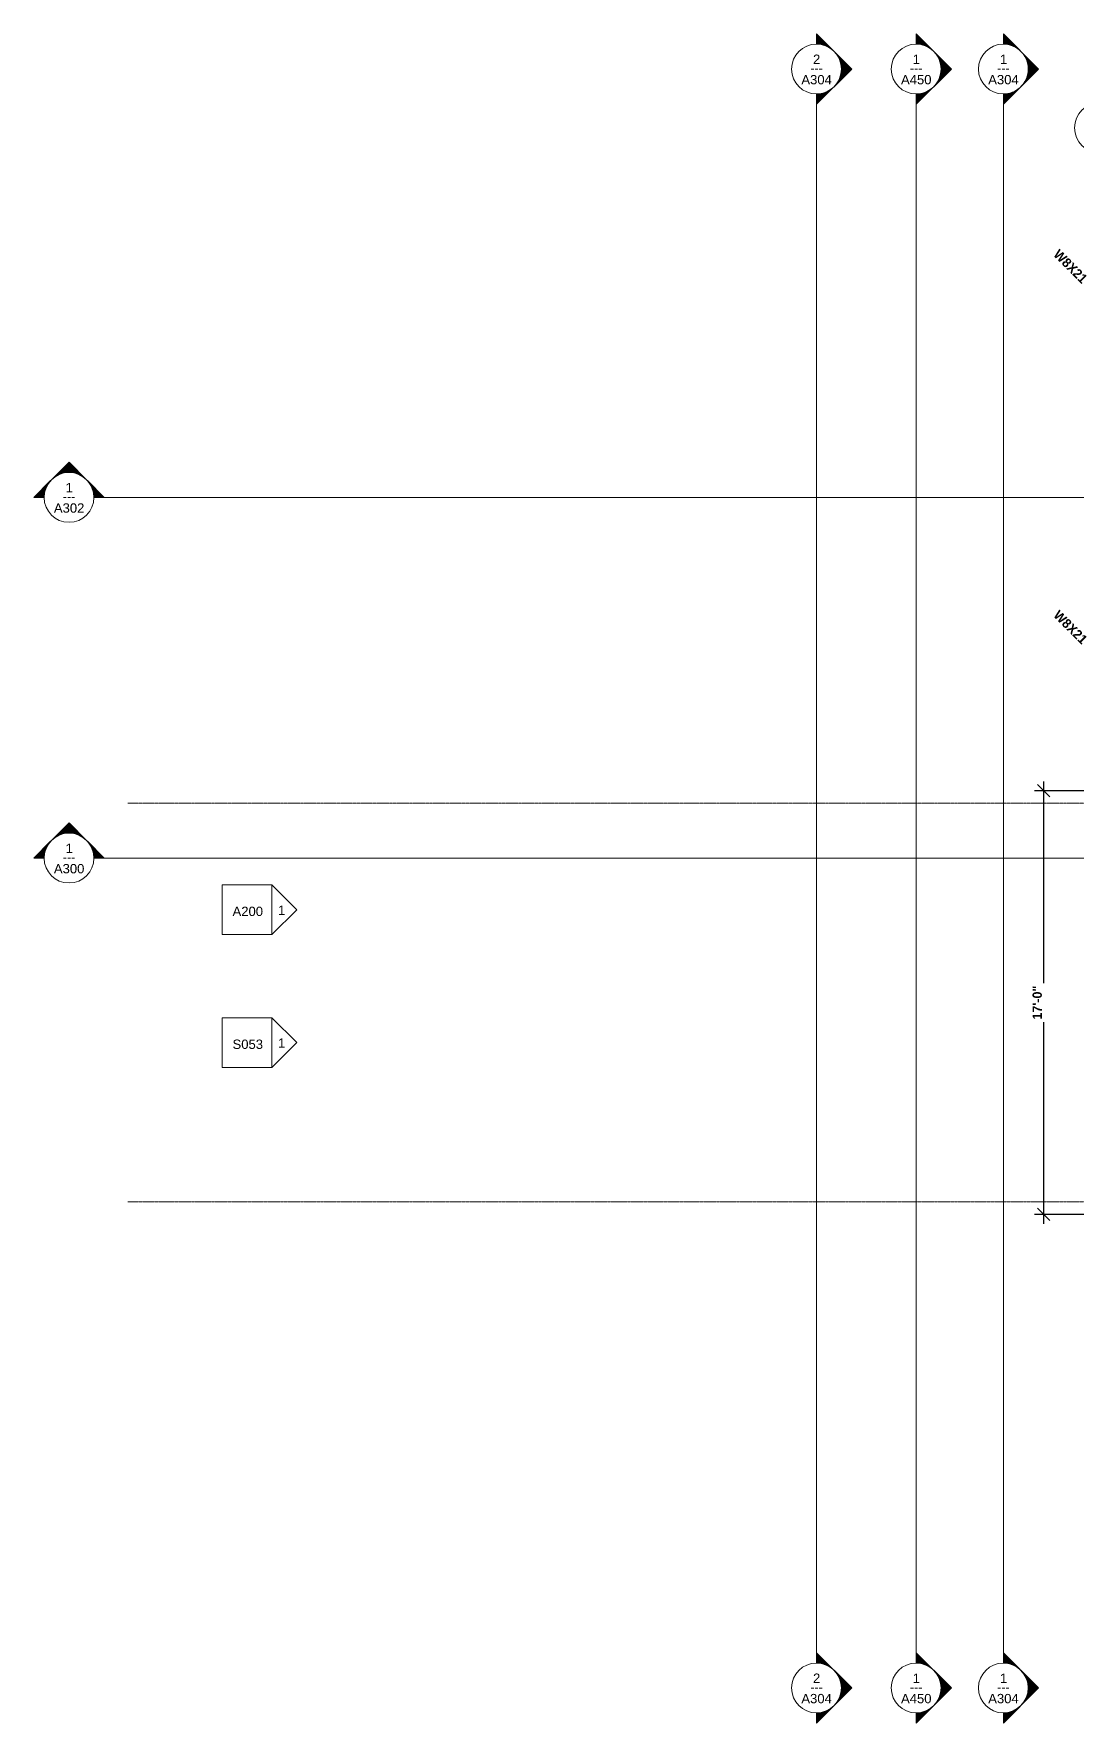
# Model space of a CAD drawing. Header units: inches. Extents: x -3226 to -1722, y 8184 to 8997.
# Drawn here: x -3226 to -2724, y 8184 to 8997 of the extents above; entities that cross this region are included whole.
import ezdxf

# ---------------------------------------------------------------- set-up
doc = ezdxf.new("R2010")
doc.units = ezdxf.units.IN
doc.header["$MEASUREMENT"] = 0
doc.linetypes.add('Grid Line 1_2_', pattern=[0.875, 0.5, -0.125, 0.125, -0.125])
for name, color, linetype, lineweight in [('A-ANNO-DIMS-1', 211, 'Continuous', 30), ('G-ANNO-SYMB', 111, 'Continuous', 9), ('S-COLS-IDEN', 171, 'Continuous', 9), ('S-GRID-1', 1, 'Grid Line 1_2_', 9), ('S-GRID-IDEN', 1, 'Continuous', 9)]:
    doc.layers.add(name, color=color, linetype=linetype, lineweight=lineweight)
doc.styles.add('Arial_1', font='arial.ttf', dxfattribs={"height": 4.5})
doc.styles.add('Century Gothic', font='ufonts.com_century-gothic.ttf', dxfattribs={"height": 4.5})
doc.styles.add('Century Gothic_B', font='GOTHICB.TTF', dxfattribs={"height": 4.5})
doc.dimstyles.new('OD__1_16__Tol__', dxfattribs={"dimscale": 12, "dimtxt": 4.698757, "dimasz": 0.5, "dimexe": 0.375, "dimexo": 0.25, "dimgap": 0.0625, "dimtad": 1, "dimdec": 4, "dimrnd": 0.0625, "dimzin": 3, "dimdsep": 46, "dimlunit": 4, "dimtxsty": 'Century Gothic_B', "dimblk1": 'OBLIQUE', "dimblk2": 'OBLIQUE', "dimsah": 1, "dimcen": 0.09, "dimdle": 0.375, "dimazin": 0, "dimtfac": 1, "dimtdec": 4, "dimtix": 1, "dimtmove": 0, "dimatfit": 3, "dimfxl": 1, "dimtvp": 1, "dimtfill": 1, "dimfrac": 2, "dimtolj": 1, "dimtzin": 0, "dimlwd": 30, "dimlwe": 30, "dimarcsym": 2})

# ---------------------------------------------------------------- blocks, each defined once
blk = doc.blocks.new('Elevation - Detail Number-151647-FRAMING - 2ND FLOOR')
at = {"layer": 'G-ANNO-SYMB'}
for p, q in [((0.25, 0.25), (-0.25, 0.25)), ((-0.25, 0.25), (-0.25, -0.25)), ((0.25, -0.25), (0.25, 0.25)), ((-0.25, -0.25), (0.25, -0.25))]:
    blk.add_line(p, q, dxfattribs=at)
blk = doc.blocks.new('Elevation - Detail Number-151370-FRAMING - 2ND FLOOR')
at = {"layer": 'G-ANNO-SYMB'}
for p, q in [((0, 0.25), (-0.25, 0)), ((0.25, 0), (0, 0.25)), ((-0.25, 0), (0.25, 0))]:
    blk.add_line(p, q, dxfattribs=at)
blk = doc.blocks.new('Section - Section Head - Filled-22785-FRAMING - 2ND FLOOR')
at = {"layer": 'G-ANNO-SYMB'}
h = blk.add_hatch(color=256, dxfattribs=at)
edge = h.paths.add_edge_path(flags=0)
edge.add_line((-0.427, 0.177), (-0.25, 0.354))
edge.add_line((-0.25, 0.354), (-0.25, 0.25))
edge.add_arc((-0.25, 0), 0.25, 90, 135)
h = blk.add_hatch(color=256, dxfattribs=at)
edge = h.paths.add_edge_path(flags=0)
edge.add_arc((-0.25, 0), 0.25, 45, 90)
edge.add_line((-0.25, 0.25), (-0.25, 0.354))
edge.add_line((-0.25, 0.354), (-0.073, 0.177))
h = blk.add_hatch(color=256, dxfattribs=at)
edge = h.paths.add_edge_path(flags=0)
edge.add_arc((-0.25, 0), 0.25, 137.9216, 180)
edge.add_line((-0.5, 0), (-0.604, 0))
edge.add_line((-0.604, 0), (-0.436, 0.168))
h = blk.add_hatch(color=256, dxfattribs=at)
edge = h.paths.add_edge_path(flags=0)
edge.add_line((-0.064, 0.168), (0.104, 0))
edge.add_line((0.104, 0), (0, 0))
edge.add_arc((-0.25, 0), 0.25, 0, 42.0784)
for p, q in [((-0.25, 0.354), (-0.427, 0.177)), ((-0.25, 0.25), (-0.25, 0.354)), ((-0.073, 0.177), (-0.25, 0.354)), ((-0.25, 0.354), (-0.25, 0.25)), ((-0.436, 0.168), (-0.604, 0)), ((-0.604, 0), (-0.5, 0)), ((0.104, 0), (-0.064, 0.168)), ((0, 0), (0.104, 0))]:
    blk.add_line(p, q, dxfattribs=at)
for start, end in [(360, 180), (90, 135), (45, 90), (137.9216, 180), (180, 360), (0, 42.0784)]:
    blk.add_arc((-0.25, 0), 0.25, start, end, dxfattribs=at)
blk = doc.blocks.new('_Oblique')
at = {"color": 0, "linetype": 'ByBlock', "lineweight": -2}
blk.add_line((-0.5, -0.5), (0.5, 0.5), dxfattribs=at)
blk = doc.blocks.new('DIMBLOCK9-FRAMING - 2ND FLOOR')
at = {"layer": 'A-ANNO-DIMS-1', "color": 0, "lineweight": 30, "transparency": 16777216}
for p, q in [((-2718.34, 8632.57), (-2743.85, 8632.57)), ((-2739.35, 8424.07), (-2739.35, 8637.07)), ((-2712.34, 8428.57), (-2743.85, 8428.57))]:
    blk.add_line(p, q, dxfattribs=at)
at = {"layer": 'Defpoints', "color": 0, "transparency": 16777216}
for p in [(-2739.35, 8632.57), (-2715.34, 8632.57), (-2709.34, 8428.57)]:
    blk.add_point(p, dxfattribs=at)
at = {"layer": 'A-ANNO-DIMS-1', "color": 0, "lineweight": 30, "transparency": 16777216, "xscale": 5.999999999999999, "yscale": 5.999999999999999, "zscale": 5.999999999999999}
for p, rotation in [((-2739.35, 8632.57), 90), ((-2739.35, 8428.57), 270)]:
    blk.add_blockref('_Oblique', p, dxfattribs=dict(at, rotation=rotation))
at = {"layer": 'A-ANNO-DIMS-1', "color": 0, "transparency": 16777216, "insert": (-2742.46, 8530.57), "char_height": 4.5, "attachment_point": 5, "rotation": 90, "style": 'Century Gothic_B', "bg_fill": 3, "box_fill_scale": 1.25, "bg_fill_color": 256, "bg_fill_true_color": 13158600, "bg_fill_transparency": 0}
blk.add_mtext('\\A1;17\'-0"', dxfattribs=at)
blk = doc.blocks.new('Grid - Grid Head - Circle-50561-FRAMING - 2ND FLOOR')
at = {"layer": 'S-GRID-IDEN'}
for start, end in [(360, 180), (180, 360)]:
    blk.add_arc((0, 0), 0.25, start, end, dxfattribs=at)

msp = doc.modelspace()

# ---------------------------------------------------------------- linework, layer by layer
at = {"layer": 'G-ANNO-SYMB'}
for p, q in [((-2848.79874, 8968.13152), (-2848.79874, 8212.51398)), ((-2800.79874, 8968.13152), (-2800.79874, 8212.51398)), ((-2758.79874, 8968.13152), (-2758.79874, 8212.51398)), ((-3196.827, 8773.84586), (-1792.17326, 8773.84586)), ((-3196.827, 8600.16698), (-1800.37801, 8600.16698))]:
    msp.add_line(p, q, dxfattribs=at)
at = {"layer": 'S-GRID-1'}
for p, q in [((-3180.4175, 8626.56938), (-1746.22664, 8626.56938)), ((-3180.4175, 8434.56938), (-1746.22664, 8434.56938))]:
    msp.add_line(p, q, dxfattribs=at)

# ---------------------------------------------------------------- block references
at = {"layer": 'G-ANNO-SYMB', "xscale": 47.99999999999997, "yscale": 47.99999999999997, "zscale": 47.99999999999997}
for name, p, rotation in [('Section - Section Head - Filled-22785-FRAMING - 2ND FLOOR', (-2848.79874, 8968.13152), 269.9999999999995), ('Section - Section Head - Filled-22785-FRAMING - 2ND FLOOR', (-2800.79874, 8968.13152), 269.9999999999995), ('Section - Section Head - Filled-22785-FRAMING - 2ND FLOOR', (-2758.79874, 8968.13152), 269.9999999999995), ('Elevation - Detail Number-151370-FRAMING - 2ND FLOOR', (-3111.10044, 8575.29875), 270.0000000000001), ('Elevation - Detail Number-151370-FRAMING - 2ND FLOOR', (-3111.10044, 8511.29875), 270.0000000000001)]:
    msp.add_blockref(name, p, dxfattribs=dict(at, rotation=rotation))
for p in [(-3196.827, 8773.84586), (-3196.827, 8600.16698)]:
    msp.add_blockref('Section - Section Head - Filled-22785-FRAMING - 2ND FLOOR', p, dxfattribs=at)
at = {"layer": 'G-ANNO-SYMB', "extrusion": (0, 0, -1), "xscale": 47.99999999999997, "yscale": 47.99999999999997, "zscale": 47.99999999999997}
for name, p, rotation in [('Elevation - Detail Number-151647-FRAMING - 2ND FLOOR', (3123.10044, 8575.29875), 269.9999999999997), ('Elevation - Detail Number-151647-FRAMING - 2ND FLOOR', (3123.10044, 8511.29875), 269.9999999999997), ('Section - Section Head - Filled-22785-FRAMING - 2ND FLOOR', (2848.79874, 8212.51398), 90.00000000000064), ('Section - Section Head - Filled-22785-FRAMING - 2ND FLOOR', (2800.79874, 8212.51398), 90.00000000000064), ('Section - Section Head - Filled-22785-FRAMING - 2ND FLOOR', (2758.79874, 8212.51398), 90.00000000000064)]:
    msp.add_blockref(name, p, dxfattribs=dict(at, rotation=rotation))
at = {"layer": 'S-GRID-IDEN', "xscale": 47.99999999999997, "yscale": 47.99999999999997, "zscale": 47.99999999999997}
msp.add_blockref('Grid - Grid Head - Circle-50561-FRAMING - 2ND FLOOR', (-2712.46168, 8951.78738), dxfattribs=at)

# ---------------------------------------------------------------- texts
at = {"layer": 'G-ANNO-SYMB', "char_height": 4.5, "attachment_point": 1}
for s, insert, width, style in [('2', (-2850.45923, 8987.08584), 4.242, 'Arial_1'), ('1', (-2802.45923, 8987.08584), 4.242, 'Arial_1'), ('1', (-2760.45923, 8987.08584), 4.242, 'Arial_1'), ('A304', (-2856.08127, 8977.26772), 17.877, 'Arial_1'), ('---', (-2851.78488, 8982.83249), 7.7265, 'Century Gothic'), ('A450', (-2808.08127, 8977.26772), 17.877, 'Arial_1'), ('---', (-2803.78488, 8982.83249), 7.7265, 'Century Gothic'), ('A304', (-2766.08127, 8977.26772), 17.877, 'Arial_1'), ('---', (-2761.78488, 8982.83249), 7.7265, 'Century Gothic'), ('1', (-3210.48749, 8780.80018), 4.242, 'Arial_1'), ('A302', (-3216.10954, 8770.98206), 17.877, 'Arial_1'), ('---', (-3211.81315, 8776.54683), 7.7265, 'Century Gothic'), ('---', (-3211.81315, 8602.86796), 7.7265, 'Century Gothic'), ('1', (-3210.48749, 8607.1213), 4.242, 'Arial_1'), ('A300', (-3216.10954, 8597.30318), 17.877, 'Arial_1'), ('A200', (-3130.05978, 8576.75331), 17.877, 'Arial_1'), ('1', (-3108.18674, 8577.2931), 4.242, 'Arial_1'), ('S053', (-3130.05978, 8512.75331), 17.877, 'Arial_1'), ('1', (-3108.18674, 8513.2931), 4.242, 'Arial_1'), ('---', (-2851.78488, 8203.21495), 7.7265, 'Century Gothic'), ('2', (-2850.45923, 8207.4683), 4.242, 'Arial_1'), ('---', (-2803.78488, 8203.21495), 7.7265, 'Century Gothic'), ('1', (-2802.45923, 8207.4683), 4.242, 'Arial_1'), ('---', (-2761.78488, 8203.21495), 7.7265, 'Century Gothic'), ('1', (-2760.45923, 8207.4683), 4.242, 'Arial_1'), ('A304', (-2856.08127, 8197.65018), 17.877, 'Arial_1'), ('A450', (-2808.08127, 8197.65018), 17.877, 'Arial_1'), ('A304', (-2766.08127, 8197.65018), 17.877, 'Arial_1')]:
    msp.add_mtext(s, dxfattribs=dict(at, insert=insert, width=width, style=style))
at = {"layer": 'S-COLS-IDEN', "char_height": 4.5, "width": 25.452, "attachment_point": 1, "rotation": 315, "style": 'Century Gothic_B'}
for insert in [(-2731.82204, 8893.66285), (-2731.82204, 8719.91285)]:
    msp.add_mtext('W8X21', dxfattribs=dict(at, insert=insert))

# ---------------------------------------------------------------- next in the draw order: dimensions: what is measured, and where the dimension line sits
at = {"layer": 'A-ANNO-DIMS-1'}
dim = msp.add_linear_dim(base=(-2739.35174, 8632.56938), p1=(-2709.33668, 8428.56938), p2=(-2715.33668, 8632.56938), angle=90, dimstyle='OD__1_16__Tol__', override={"dimpost": '<>', "dimfxl": 204.088216}, dxfattribs=at)
dim.commit()
dim.dimension.update_dxf_attribs({"geometry": 'DIMBLOCK9-FRAMING - 2ND FLOOR', "text_midpoint": (-2742.46493, 8530.56938)})

doc.saveas('drawing.dxf')
